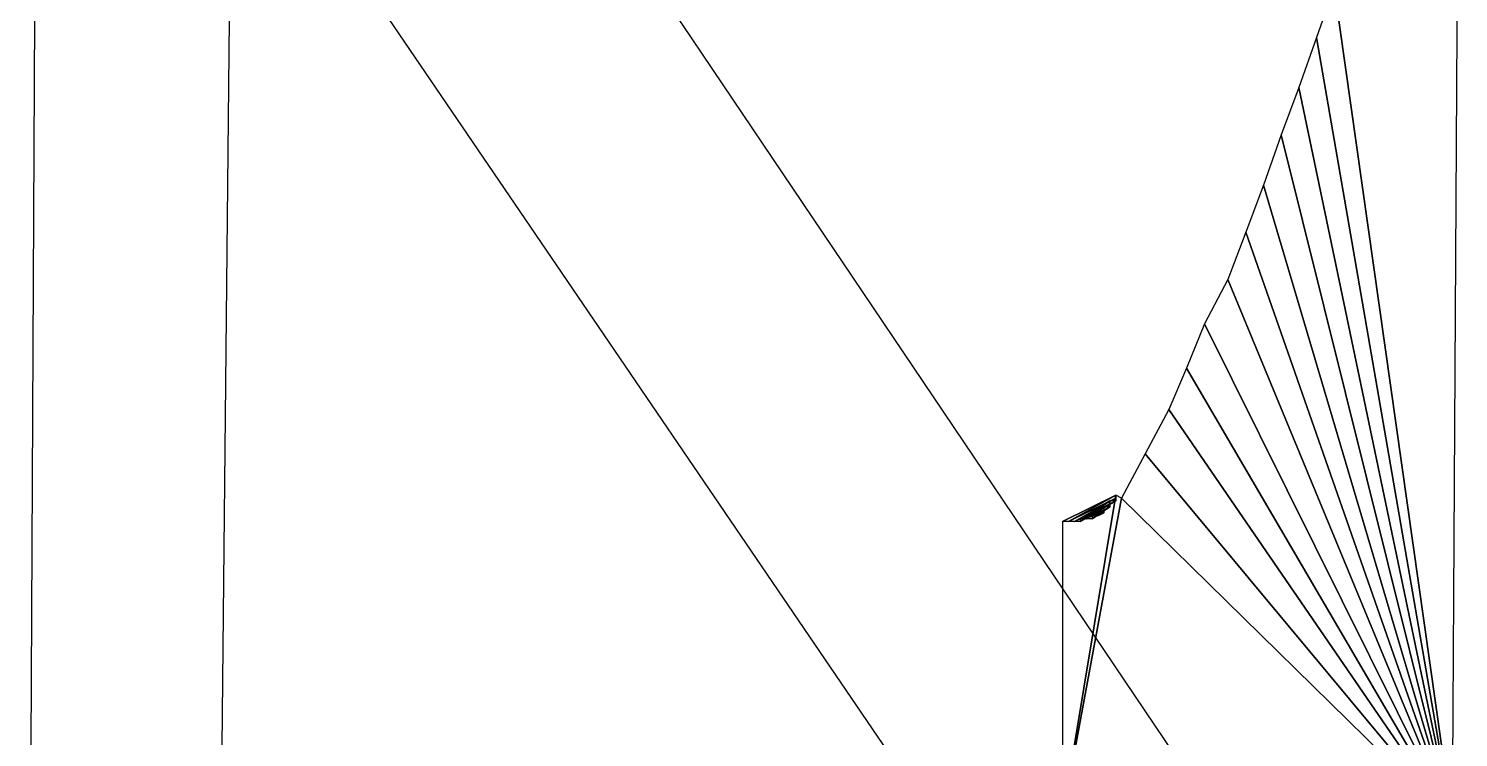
# Model space of a CAD drawing. Extents: x -35426929 to -35396731, y 11996534 to 12011444.
# Drawn here: x -35406929 to -35406255, y 12005448 to 12005783 of the extents above; entities that cross this region are included whole.
import ezdxf

# ---------------------------------------------------------------- set-up
doc = ezdxf.new("R2010")
doc.units = 0

msp = doc.modelspace()

# ---------------------------------------------------------------- linework, layer by layer
at = {"layer": 'mg_to_dxf', "color": 52}
for points in [[(-35406257.63, 12005408.11), (-35406257.63, 12005408.11), (-35406254.84, 12005888.36), (-35406313.31, 12005802.06)], [(-35406761.54, 12005790.92), (-35406491.49, 12005394.19), (-35406388.48, 12005440.13), (-35406658.53, 12005841.03)], [(-35406321.66, 12005778.39), (-35406321.66, 12005778.39), (-35406257.63, 12005408.11), (-35406313.31, 12005802.06)], [(-35406925.8, 12005788.14), (-35406928.59, 12005225.75), (-35406839.5, 12005225.75), (-35406833.93, 12005786.74)], [(-35406330.01, 12005754.73), (-35406330.01, 12005754.73), (-35406257.63, 12005408.11), (-35406321.66, 12005778.39)], [(-35406338.36, 12005732.45), (-35406338.36, 12005732.45), (-35406257.63, 12005408.11), (-35406330.01, 12005754.73)], [(-35406257.63, 12005408.11), (-35406257.63, 12005408.11), (-35406338.36, 12005732.45), (-35406346.72, 12005708.79)], [(-35406355.07, 12005686.52), (-35406355.07, 12005686.52), (-35406257.63, 12005408.11), (-35406346.72, 12005708.79)], [(-35406363.42, 12005664.24), (-35406363.42, 12005664.24), (-35406257.63, 12005408.11), (-35406355.07, 12005686.52)], [(-35406374.56, 12005643.36), (-35406374.56, 12005643.36), (-35406257.63, 12005408.11), (-35406363.42, 12005664.24)], [(-35406257.63, 12005408.11), (-35406257.63, 12005408.11), (-35406374.56, 12005643.36), (-35406382.91, 12005622.48)], [(-35406391.26, 12005603), (-35406391.26, 12005603), (-35406257.63, 12005408.11), (-35406382.91, 12005622.48)], [(-35406402.4, 12005582.11), (-35406402.4, 12005582.11), (-35406257.63, 12005408.11), (-35406391.26, 12005603)], [(-35406413.53, 12005561.23), (-35406413.53, 12005561.23), (-35406257.63, 12005408.11), (-35406402.4, 12005582.11)], [(-35406441.37, 12005550.1), (-35406441.37, 12005550.1), (-35406416.32, 12005562.63), (-35406438.59, 12005550.1)], [(-35406441.37, 12005550.1), (-35406441.37, 12005550.1), (-35406416.32, 12005562.63)], [(-35406441.37, 12005410.89), (-35406441.37, 12005410.89), (-35406416.32, 12005562.63), (-35406441.37, 12005550.1)], [(-35406441.37, 12005410.89), (-35406441.37, 12005410.89), (-35406416.32, 12005562.63)], [(-35406413.53, 12005561.23), (-35406413.53, 12005561.23), (-35406416.32, 12005562.63), (-35406441.37, 12005410.89)], [(-35406441.37, 12005410.89), (-35406441.37, 12005410.89), (-35406257.63, 12005408.11), (-35406413.53, 12005561.23)], [(-35406438.59, 12005550.1), (-35406438.59, 12005550.1), (-35406416.32, 12005562.63), (-35406416.32, 12005561.23)], [(-35406438.59, 12005550.1), (-35406438.59, 12005550.1), (-35406416.32, 12005562.63), (-35406438.59, 12005550.1)], [(-35406438.59, 12005550.1), (-35406438.59, 12005550.1), (-35406416.32, 12005562.63)], [(-35406438.59, 12005550.1), (-35406438.59, 12005550.1), (-35406416.32, 12005561.23), (-35406435.81, 12005550.1)], [(-35406438.59, 12005550.1), (-35406438.59, 12005550.1), (-35406416.32, 12005561.23)], [(-35406438.59, 12005550.1), (-35406438.59, 12005550.1), (-35406416.32, 12005561.23), (-35406438.59, 12005550.1)], [(-35406438.59, 12005550.1), (-35406438.59, 12005550.1), (-35406416.32, 12005561.23)], [(-35406438.59, 12005550.1), (-35406438.59, 12005550.1), (-35406416.32, 12005561.23), (-35406438.59, 12005550.1)], [(-35406438.59, 12005550.1), (-35406438.59, 12005550.1), (-35406416.32, 12005561.23)], [(-35406438.59, 12005550.1), (-35406438.59, 12005550.1), (-35406416.32, 12005561.23), (-35406438.59, 12005550.1)], [(-35406435.81, 12005550.1), (-35406435.81, 12005550.1), (-35406416.32, 12005561.23), (-35406416.32, 12005559.84)], [(-35406435.81, 12005550.1), (-35406435.81, 12005550.1), (-35406416.32, 12005561.23), (-35406435.81, 12005550.1)], [(-35406435.81, 12005550.1), (-35406435.81, 12005550.1), (-35406416.32, 12005561.23)], [(-35406435.81, 12005550.1), (-35406435.81, 12005550.1), (-35406416.32, 12005561.23), (-35406435.81, 12005550.1)], [(-35406435.81, 12005550.1), (-35406435.81, 12005550.1), (-35406416.32, 12005561.23)], [(-35406435.81, 12005550.1), (-35406435.81, 12005550.1), (-35406416.32, 12005561.23), (-35406435.81, 12005550.1)], [(-35406435.81, 12005550.1), (-35406435.81, 12005550.1), (-35406416.32, 12005561.23)], [(-35406435.81, 12005550.1), (-35406435.81, 12005550.1), (-35406416.32, 12005561.23), (-35406435.81, 12005550.1)], [(-35406435.81, 12005550.1), (-35406435.81, 12005550.1), (-35406416.32, 12005561.23)], [(-35406435.81, 12005550.1), (-35406435.81, 12005550.1), (-35406416.32, 12005559.84), (-35406433.02, 12005550.1)], [(-35406433.02, 12005551.49), (-35406433.02, 12005551.49), (-35406419.1, 12005559.84), (-35406419.1, 12005558.45)], [(-35406433.02, 12005550.1), (-35406433.02, 12005550.1), (-35406419.1, 12005559.84), (-35406433.02, 12005551.49)], [(-35406433.02, 12005550.1), (-35406433.02, 12005550.1), (-35406419.1, 12005559.84)], [(-35406433.02, 12005550.1), (-35406433.02, 12005550.1), (-35406419.1, 12005559.84), (-35406433.02, 12005550.1)], [(-35406433.02, 12005550.1), (-35406433.02, 12005550.1), (-35406419.1, 12005559.84)], [(-35406433.02, 12005550.1), (-35406433.02, 12005550.1), (-35406419.1, 12005559.84), (-35406433.02, 12005550.1)], [(-35406433.02, 12005550.1), (-35406433.02, 12005550.1), (-35406419.1, 12005559.84)], [(-35406433.02, 12005550.1), (-35406433.02, 12005550.1), (-35406419.1, 12005559.84), (-35406433.02, 12005550.1)], [(-35406433.02, 12005550.1), (-35406433.02, 12005550.1), (-35406416.32, 12005559.84), (-35406419.1, 12005559.84)], [(-35406433.02, 12005550.1), (-35406433.02, 12005550.1), (-35406416.32, 12005559.84), (-35406433.02, 12005550.1)], [(-35406433.02, 12005550.1), (-35406433.02, 12005550.1), (-35406416.32, 12005559.84)], [(-35406433.02, 12005551.49), (-35406433.02, 12005551.49), (-35406419.1, 12005558.45), (-35406430.24, 12005551.49)], [(-35406430.24, 12005551.49), (-35406430.24, 12005551.49), (-35406419.1, 12005558.45), (-35406419.1, 12005557.06)], [(-35406430.24, 12005551.49), (-35406430.24, 12005551.49), (-35406419.1, 12005558.45), (-35406430.24, 12005551.49)], [(-35406430.24, 12005551.49), (-35406430.24, 12005551.49), (-35406419.1, 12005558.45)], [(-35406430.24, 12005551.49), (-35406430.24, 12005551.49), (-35406419.1, 12005558.45), (-35406430.24, 12005551.49)], [(-35406430.24, 12005551.49), (-35406430.24, 12005551.49), (-35406419.1, 12005558.45)], [(-35406430.24, 12005551.49), (-35406430.24, 12005551.49), (-35406419.1, 12005558.45), (-35406430.24, 12005551.49)], [(-35406430.24, 12005551.49), (-35406430.24, 12005551.49), (-35406419.1, 12005558.45)], [(-35406430.24, 12005551.49), (-35406430.24, 12005551.49), (-35406419.1, 12005558.45), (-35406430.24, 12005551.49)], [(-35406430.24, 12005551.49), (-35406430.24, 12005551.49), (-35406419.1, 12005558.45)], [(-35406430.24, 12005551.49), (-35406430.24, 12005551.49), (-35406419.1, 12005558.45), (-35406430.24, 12005551.49)], [(-35406430.24, 12005551.49), (-35406430.24, 12005551.49), (-35406419.1, 12005558.45)], [(-35406430.24, 12005551.49), (-35406430.24, 12005551.49), (-35406419.1, 12005558.45), (-35406430.24, 12005551.49)], [(-35406430.24, 12005551.49), (-35406430.24, 12005551.49), (-35406419.1, 12005558.45)], [(-35406430.24, 12005551.49), (-35406430.24, 12005551.49), (-35406419.1, 12005558.45), (-35406430.24, 12005551.49)], [(-35406430.24, 12005551.49), (-35406430.24, 12005551.49), (-35406419.1, 12005558.45)], [(-35406430.24, 12005551.49), (-35406430.24, 12005551.49), (-35406419.1, 12005558.45), (-35406430.24, 12005551.49)], [(-35406419.1, 12005558.45), (-35406419.1, 12005558.45), (-35406419.1, 12005559.84)], [(-35406430.24, 12005551.49), (-35406430.24, 12005551.49), (-35406419.1, 12005557.06), (-35406427.45, 12005551.49)], [(-35406427.45, 12005552.88), (-35406427.45, 12005552.88), (-35406421.89, 12005557.06), (-35406421.89, 12005555.67)], [(-35406427.45, 12005552.88), (-35406427.45, 12005552.88), (-35406421.89, 12005557.06), (-35406427.45, 12005552.88)], [(-35406427.45, 12005552.88), (-35406427.45, 12005552.88), (-35406421.89, 12005557.06)], [(-35406427.45, 12005552.88), (-35406427.45, 12005552.88), (-35406421.89, 12005557.06), (-35406427.45, 12005552.88)], [(-35406427.45, 12005552.88), (-35406427.45, 12005552.88), (-35406421.89, 12005557.06)], [(-35406427.45, 12005552.88), (-35406427.45, 12005552.88), (-35406421.89, 12005557.06), (-35406427.45, 12005552.88)], [(-35406427.45, 12005552.88), (-35406427.45, 12005552.88), (-35406421.89, 12005557.06)], [(-35406427.45, 12005551.49), (-35406427.45, 12005551.49), (-35406421.89, 12005557.06), (-35406427.45, 12005552.88)], [(-35406427.45, 12005551.49), (-35406427.45, 12005551.49), (-35406419.1, 12005557.06), (-35406421.89, 12005557.06)], [(-35406427.45, 12005551.49), (-35406427.45, 12005551.49), (-35406419.1, 12005557.06), (-35406427.45, 12005551.49)], [(-35406427.45, 12005551.49), (-35406427.45, 12005551.49), (-35406419.1, 12005557.06)], [(-35406427.45, 12005551.49), (-35406427.45, 12005551.49), (-35406419.1, 12005557.06), (-35406427.45, 12005551.49)], [(-35406427.45, 12005551.49), (-35406427.45, 12005551.49), (-35406419.1, 12005557.06)], [(-35406427.45, 12005551.49), (-35406427.45, 12005551.49), (-35406419.1, 12005557.06), (-35406427.45, 12005551.49)], [(-35406427.45, 12005551.49), (-35406427.45, 12005551.49), (-35406419.1, 12005557.06)], [(-35406427.45, 12005551.49), (-35406427.45, 12005551.49), (-35406419.1, 12005557.06), (-35406427.45, 12005551.49)], [(-35406427.45, 12005551.49), (-35406427.45, 12005551.49), (-35406419.1, 12005557.06)], [(-35406427.45, 12005552.88), (-35406427.45, 12005552.88), (-35406421.89, 12005555.67), (-35406424.67, 12005552.88)], [(-35406427.45, 12005552.88), (-35406427.45, 12005552.88), (-35406421.89, 12005555.67)], [(-35406427.45, 12005552.88), (-35406427.45, 12005552.88), (-35406421.89, 12005555.67), (-35406427.45, 12005552.88)], [(-35406427.45, 12005552.88), (-35406427.45, 12005552.88), (-35406421.89, 12005555.67)], [(-35406427.45, 12005552.88), (-35406427.45, 12005552.88), (-35406421.89, 12005555.67), (-35406427.45, 12005552.88)], [(-35406427.45, 12005552.88), (-35406427.45, 12005552.88), (-35406421.89, 12005555.67)], [(-35406427.45, 12005552.88), (-35406427.45, 12005552.88), (-35406421.89, 12005555.67), (-35406427.45, 12005552.88)], [(-35406424.67, 12005552.88), (-35406424.67, 12005552.88), (-35406421.89, 12005555.67), (-35406421.89, 12005554.27)], [(-35406424.67, 12005552.88), (-35406424.67, 12005552.88), (-35406421.89, 12005555.67)], [(-35406424.67, 12005552.88), (-35406424.67, 12005552.88), (-35406421.89, 12005555.67), (-35406424.67, 12005552.88)], [(-35406424.67, 12005552.88), (-35406424.67, 12005552.88), (-35406421.89, 12005555.67)], [(-35406424.67, 12005552.88), (-35406424.67, 12005552.88), (-35406421.89, 12005555.67), (-35406424.67, 12005552.88)], [(-35406424.67, 12005552.88), (-35406424.67, 12005552.88), (-35406421.89, 12005555.67)], [(-35406424.67, 12005552.88), (-35406424.67, 12005552.88), (-35406421.89, 12005555.67), (-35406424.67, 12005552.88)], [(-35406424.67, 12005552.88), (-35406424.67, 12005552.88), (-35406421.89, 12005555.67)], [(-35406424.67, 12005552.88), (-35406424.67, 12005552.88), (-35406421.89, 12005555.67), (-35406424.67, 12005552.88)], [(-35406424.67, 12005552.88), (-35406424.67, 12005552.88), (-35406421.89, 12005555.67)], [(-35406424.67, 12005554.27), (-35406424.67, 12005554.27), (-35406424.67, 12005554.27)], [(-35406424.67, 12005554.27), (-35406424.67, 12005554.27), (-35406424.67, 12005554.27)], [(-35406424.67, 12005554.27), (-35406424.67, 12005554.27), (-35406424.67, 12005554.27)], [(-35406424.67, 12005554.27), (-35406424.67, 12005554.27), (-35406424.67, 12005554.27)], [(-35406424.67, 12005554.27), (-35406424.67, 12005554.27), (-35406421.89, 12005554.27), (-35406424.67, 12005554.27)], [(-35406424.67, 12005554.27), (-35406424.67, 12005554.27), (-35406421.89, 12005554.27), (-35406424.67, 12005554.27)], [(-35406424.67, 12005552.88), (-35406424.67, 12005552.88), (-35406421.89, 12005554.27), (-35406424.67, 12005554.27)]]:
    msp.add_3dface(points, dxfattribs=at)

doc.saveas('drawing.dxf')
